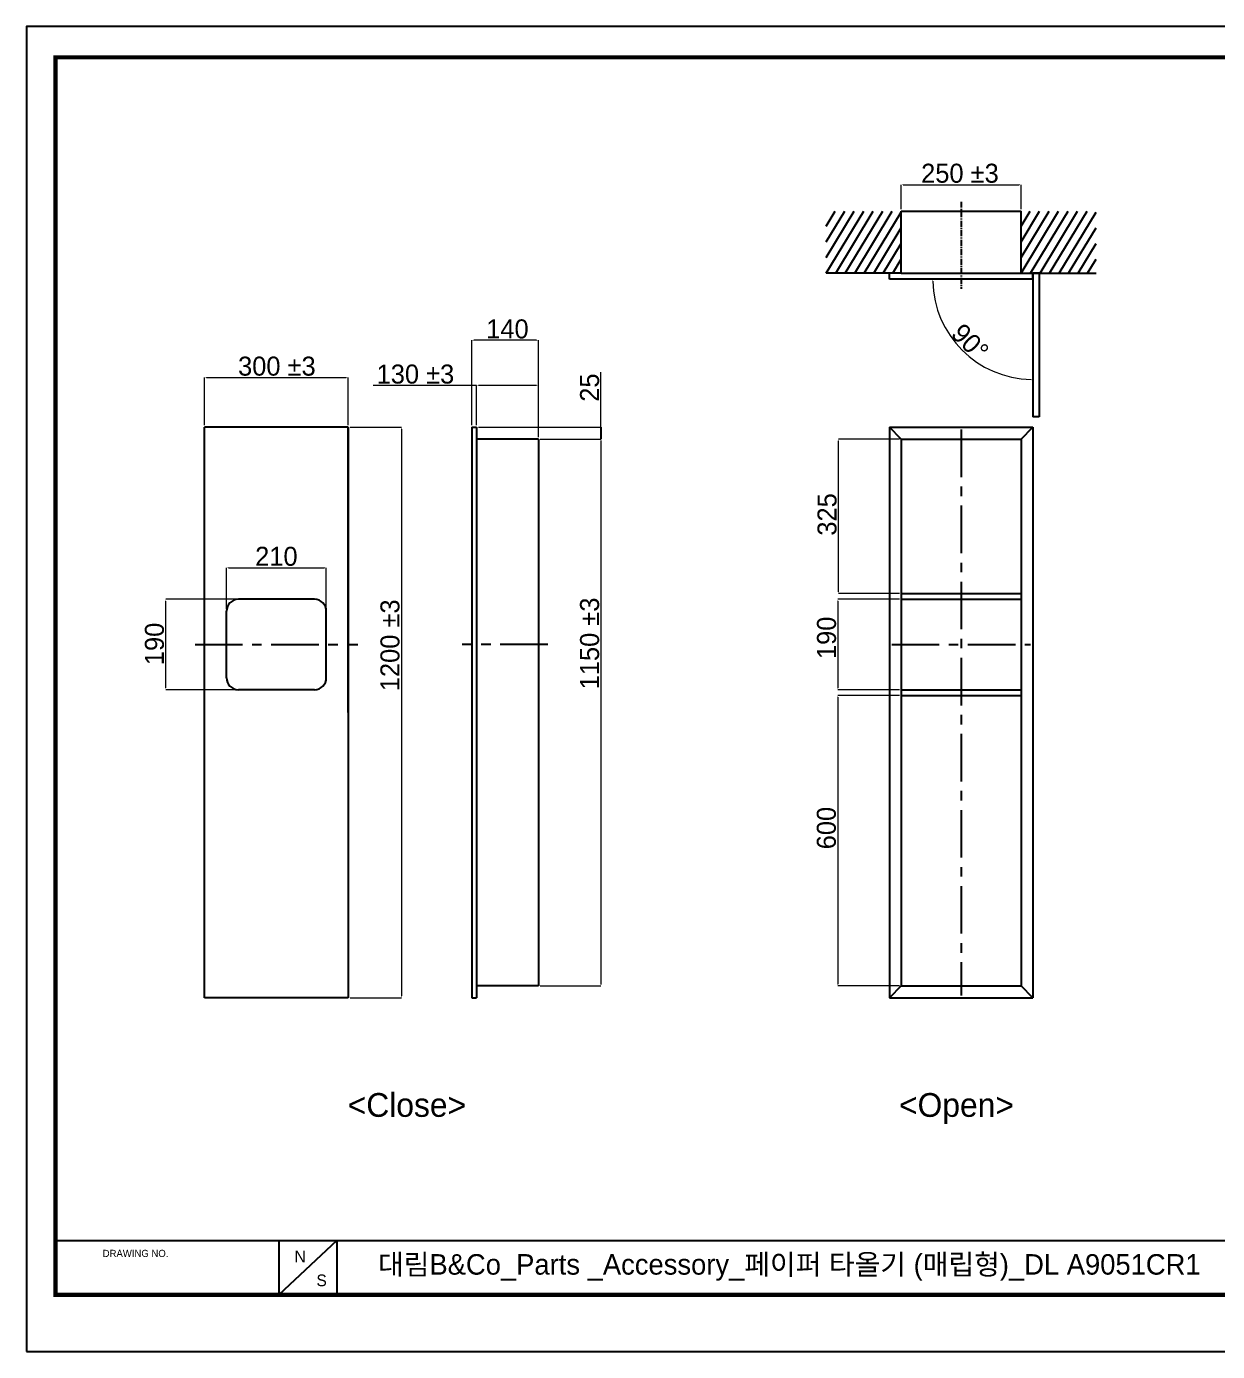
# Model space of a CAD drawing. Extents: x 16296677466 to 16296685071, y -37409618000 to -37409615214.
# Drawn here: x 16296677466 to 16296679971, y -37409618000 to -37409615214 of the extents above; entities that cross this region are included whole.
import ezdxf

# ---------------------------------------------------------------- set-up
doc = ezdxf.new("R2010")
doc.units = 0
doc.header["$LTSCALE"] = 10
doc.header["$MEASUREMENT"] = 0
doc.header["$PDMODE"] = 3
doc.header["$PDSIZE"] = -10
doc.linetypes.add('CENTER', pattern=[2, 1.25, -0.25, 0.25, -0.25])
doc.linetypes.add('CENTER2S', pattern=[16, 10, -2, 2, -2])
doc.layers.get('0').update_dxf_attribs({"linetype": 'CONTINUOUS'})
doc.layers.get('DEFPOINTS').update_dxf_attribs({"linetype": 'CONTINUOUS'})
doc.layers.add('Center line', color=10, linetype='CENTER')
doc.styles.add('Daelim Dimension', font='\x7f\x7f\x7f\x7f.TTF')
doc.dimstyles.new('DEFAULT', dxfattribs={"dimscale": 2, "dimtxt": 2, "dimasz": 2, "dimexe": 0, "dimexo": 2, "dimgap": 1, "dimtad": 1, "dimdec": 1, "dimzin": 9, "dimdsep": 46, "dimtxsty": 'Daelim Dimension', "dimcen": 0.5, "dimclrd": 252, "dimclre": 252, "dimclrt": 3, "dimadec": 1, "dimazin": 0, "dimtfac": 1, "dimtdec": 1, "dimtix": 1, "dimtmove": 0, "dimatfit": 3, "dimfxl": 0, "dimtolj": 1, "dimtzin": 1, "dimlwd": 9, "dimlwe": 9, "dimarcsym": 0})

# ---------------------------------------------------------------- blocks, each defined once
blk = doc.blocks.new('*D3')
at = {"color": 5, "lineweight": 9}
for p, q in [((16296677840.95867, -37409616052.6048), (16296677840.95867, -37409615952.36743)), ((16296677844.95867, -37409615952.36743), (16296678138.95867, -37409615952.36743)), ((16296678142.95867, -37409616052.6048), (16296678142.95867, -37409615952.36743))]:
    blk.add_line(p, q, dxfattribs=at)
at = {"color": 5}
for points in [[(16296677844.95867, -37409615951.70077), (16296677844.95867, -37409615953.0341), (16296677840.95867, -37409615952.36743)], [(16296678138.95867, -37409615951.70077), (16296678138.95867, -37409615953.0341), (16296678142.95867, -37409615952.36743)]]:
    blk.add_solid(points, dxfattribs=at)
at = {"layer": 'DEFPOINTS', "color": 0}
for p in [(16296678142.95867, -37409615952.36743), (16296677840.95867, -37409616056.6048), (16296678142.95867, -37409616056.6048)]:
    blk.add_point(p, dxfattribs=at)
at = {"color": 7, "insert": (16296677993.00628, -37409615928.56486), "char_height": 40, "attachment_point": 5, "style": 'Daelim Dimension'}
blk.add_mtext('\\A1;300 %%P3', dxfattribs=at)
blk = doc.blocks.new('*D4')
at = {"color": 5, "lineweight": 9}
for p, q in [((16296678146.95867, -37409616056.6048), (16296678254.88105, -37409616056.6048)), ((16296678254.88105, -37409616060.6048), (16296678254.88105, -37409617252.6048)), ((16296678146.95867, -37409617256.6048), (16296678254.88105, -37409617256.6048))]:
    blk.add_line(p, q, dxfattribs=at)
at = {"color": 5}
for points in [[(16296678254.21438, -37409616060.6048), (16296678255.54771, -37409616060.6048), (16296678254.88105, -37409616056.6048)], [(16296678254.21438, -37409617252.6048), (16296678255.54771, -37409617252.6048), (16296678254.88105, -37409617256.6048)]]:
    blk.add_solid(points, dxfattribs=at)
at = {"layer": 'DEFPOINTS', "color": 0}
for p in [(16296678142.95867, -37409616056.6048), (16296678142.95867, -37409617256.6048), (16296678254.88105, -37409617256.6048)]:
    blk.add_point(p, dxfattribs=at)
at = {"color": 7, "insert": (16296678231.07848, -37409616515.32875), "char_height": 40, "attachment_point": 5, "rotation": 90, "style": 'Daelim Dimension'}
blk.add_mtext('\\A1;1200 %%P3', dxfattribs=at)
blk = doc.blocks.new('*D5')
at = {"color": 5, "lineweight": 9}
for p, q in [((16296677907.95867, -37409616418.6048), (16296677759.41308, -37409616418.6048)), ((16296677759.41308, -37409616604.6048), (16296677759.41308, -37409616422.6048)), ((16296677907.95867, -37409616608.6048), (16296677759.41308, -37409616608.6048))]:
    blk.add_line(p, q, dxfattribs=at)
at = {"color": 5}
for points in [[(16296677758.74641, -37409616422.6048), (16296677760.07975, -37409616422.6048), (16296677759.41308, -37409616418.6048)], [(16296677758.74641, -37409616604.6048), (16296677760.07975, -37409616604.6048), (16296677759.41308, -37409616608.6048)]]:
    blk.add_solid(points, dxfattribs=at)
at = {"layer": 'DEFPOINTS', "color": 0}
for p in [(16296677759.41308, -37409616418.6048), (16296677911.95867, -37409616418.6048), (16296677911.95867, -37409616608.6048)]:
    blk.add_point(p, dxfattribs=at)
at = {"color": 7, "insert": (16296677735.63912, -37409616512.41366), "char_height": 40, "attachment_point": 5, "rotation": 90, "style": 'Daelim Dimension'}
blk.add_mtext('\\A1;190', dxfattribs=at)
blk = doc.blocks.new('*D6')
at = {"color": 5, "lineweight": 9}
for p, q in [((16296677886.95867, -37409616439.6048), (16296677886.95867, -37409616352.13093)), ((16296677890.95867, -37409616352.13093), (16296678092.95867, -37409616352.13093)), ((16296678096.95867, -37409616439.6048), (16296678096.95867, -37409616352.13093))]:
    blk.add_line(p, q, dxfattribs=at)
at = {"color": 5}
for points in [[(16296677890.95867, -37409616351.46426), (16296677890.95867, -37409616352.79759), (16296677886.95867, -37409616352.13093)], [(16296678092.95867, -37409616351.46426), (16296678092.95867, -37409616352.79759), (16296678096.95867, -37409616352.13093)]]:
    blk.add_solid(points, dxfattribs=at)
at = {"layer": 'DEFPOINTS', "color": 0}
for p in [(16296678096.95867, -37409616352.13093), (16296677886.95867, -37409616443.6048), (16296678096.95867, -37409616443.6048)]:
    blk.add_point(p, dxfattribs=at)
at = {"color": 7, "insert": (16296677991.95867, -37409616328.4428), "char_height": 40, "attachment_point": 5, "style": 'Daelim Dimension'}
blk.add_mtext('\\A1;210', dxfattribs=at)
blk = doc.blocks.new('*D7')
at = {"color": 5, "lineweight": 9}
for p, q in [((16296678546.97454, -37409616081.6048), (16296678674.71515, -37409616081.6048)), ((16296678674.71515, -37409616085.6048), (16296678674.71515, -37409617227.6048)), ((16296678546.97454, -37409617231.6048), (16296678674.71515, -37409617231.6048))]:
    blk.add_line(p, q, dxfattribs=at)
at = {"color": 5}
for points in [[(16296678674.04849, -37409616085.6048), (16296678675.38182, -37409616085.6048), (16296678674.71515, -37409616081.6048)], [(16296678674.04849, -37409617227.6048), (16296678675.38182, -37409617227.6048), (16296678674.71515, -37409617231.6048)]]:
    blk.add_solid(points, dxfattribs=at)
at = {"layer": 'DEFPOINTS', "color": 0}
for p in [(16296678542.97454, -37409616081.6048), (16296678542.97454, -37409617231.6048), (16296678674.71515, -37409617231.6048)]:
    blk.add_point(p, dxfattribs=at)
at = {"color": 7, "insert": (16296678650.91259, -37409616511.3852), "char_height": 40, "attachment_point": 5, "rotation": 90, "style": 'Daelim Dimension'}
blk.add_mtext('\\A1;1150 %%P3', dxfattribs=at)
blk = doc.blocks.new('*D8')
at = {"color": 5, "lineweight": 9}
for p, q in [((16296678412.974541, -37409615969.069458), (16296678195.393101, -37409615969.069458)), ((16296678412.974541, -37409616052.604797), (16296678412.974541, -37409615969.069458)), ((16296678538.974541, -37409615969.069458), (16296678416.974541, -37409615969.069458)), ((16296678542.974541, -37409616077.604797), (16296678542.974541, -37409615969.069458))]:
    blk.add_line(p, q, dxfattribs=at)
at = {"color": 5}
for points in [[(16296678416.974541, -37409615968.402786), (16296678416.974541, -37409615969.736122), (16296678412.974541, -37409615969.069458)], [(16296678538.974541, -37409615968.402786), (16296678538.974541, -37409615969.736122), (16296678542.974541, -37409615969.069458)]]:
    blk.add_solid(points, dxfattribs=at)
at = {"layer": 'DEFPOINTS', "color": 0}
for p in [(16296678412.974541, -37409615969.069458), (16296678412.974541, -37409616056.604797), (16296678542.974541, -37409616081.604797)]:
    blk.add_point(p, dxfattribs=at)
at = {"color": 7, "insert": (16296678284.40312, -37409615945.266876), "char_height": 40, "attachment_point": 5, "style": 'Daelim Dimension'}
blk.add_mtext('\\A1;130 %%P3', dxfattribs=at)
blk = doc.blocks.new('*D9')
at = {"color": 5, "lineweight": 9}
for p, q in [((16296678402.974541, -37409616052.604797), (16296678402.974541, -37409615873.896019)), ((16296678538.974541, -37409615873.896019), (16296678406.974541, -37409615873.896019)), ((16296678542.974541, -37409616077.604797), (16296678542.974541, -37409615873.896019))]:
    blk.add_line(p, q, dxfattribs=at)
at = {"color": 5}
for points in [[(16296678406.974541, -37409615873.229347), (16296678406.974541, -37409615874.562683), (16296678402.974541, -37409615873.896019)], [(16296678538.974541, -37409615873.229347), (16296678538.974541, -37409615874.562683), (16296678542.974541, -37409615873.896019)]]:
    blk.add_solid(points, dxfattribs=at)
at = {"layer": 'DEFPOINTS', "color": 0}
for p in [(16296678402.974541, -37409615873.896019), (16296678402.974541, -37409616056.604797), (16296678542.974541, -37409616081.604797)]:
    blk.add_point(p, dxfattribs=at)
at = {"color": 7, "insert": (16296678477.937731, -37409615850.265121), "char_height": 40, "attachment_point": 5, "style": 'Daelim Dimension'}
blk.add_mtext('\\A1;140', dxfattribs=at)
blk = doc.blocks.new('*D10')
at = {"color": 5, "lineweight": 9}
for p, q in [((16296679306.28644, -37409615598.562134), (16296679306.28644, -37409615546.761208)), ((16296679310.28644, -37409615546.761208), (16296679554.28644, -37409615546.761208)), ((16296679558.28644, -37409615598.562134), (16296679558.28644, -37409615546.761208))]:
    blk.add_line(p, q, dxfattribs=at)
at = {"color": 5}
for points in [[(16296679310.28644, -37409615546.094543), (16296679310.28644, -37409615547.427872), (16296679306.28644, -37409615546.761208)], [(16296679554.28644, -37409615546.094543), (16296679554.28644, -37409615547.427872), (16296679558.28644, -37409615546.761208)]]:
    blk.add_solid(points, dxfattribs=at)
at = {"layer": 'DEFPOINTS', "color": 0}
for p in [(16296679558.28644, -37409615546.761208), (16296679306.28644, -37409615602.562134), (16296679558.28644, -37409615602.562134)]:
    blk.add_point(p, dxfattribs=at)
at = {"color": 7, "insert": (16296679429.73678, -37409615522.958633), "char_height": 40, "attachment_point": 5, "style": 'Daelim Dimension'}
blk.add_mtext('\\A1;250 %%P3', dxfattribs=at)
blk = doc.blocks.new('*D11')
at = {"color": 5, "lineweight": 9}
for p, q in [((16296679302.28644, -37409616081.6048), (16296679174.21675, -37409616081.6048)), ((16296679174.21675, -37409616402.6048), (16296679174.21675, -37409616085.6048)), ((16296679302.28644, -37409616406.6048), (16296679174.21675, -37409616406.6048))]:
    blk.add_line(p, q, dxfattribs=at)
at = {"color": 5}
for points in [[(16296679173.55008, -37409616085.6048), (16296679174.88342, -37409616085.6048), (16296679174.21675, -37409616081.6048)], [(16296679173.55008, -37409616402.6048), (16296679174.88342, -37409616402.6048), (16296679174.21675, -37409616406.6048)]]:
    blk.add_solid(points, dxfattribs=at)
at = {"layer": 'DEFPOINTS', "color": 0}
for p in [(16296679174.21675, -37409616081.6048), (16296679306.28644, -37409616081.6048), (16296679306.28644, -37409616406.6048)]:
    blk.add_point(p, dxfattribs=at)
at = {"color": 7, "insert": (16296679150.41418, -37409616240.1506), "char_height": 40, "attachment_point": 5, "rotation": 90, "style": 'Daelim Dimension'}
blk.add_mtext('\\A1;325', dxfattribs=at)
blk = doc.blocks.new('*D12')
at = {"color": 5, "lineweight": 9}
for p, q in [((16296679302.28644, -37409616418.6048), (16296679173.08179, -37409616418.6048)), ((16296679173.08179, -37409616422.6048), (16296679173.08179, -37409616604.6048)), ((16296679302.28644, -37409616608.6048), (16296679173.08179, -37409616608.6048))]:
    blk.add_line(p, q, dxfattribs=at)
at = {"color": 5}
for points in [[(16296679172.41512, -37409616422.6048), (16296679173.74846, -37409616422.6048), (16296679173.08179, -37409616418.6048)], [(16296679172.41512, -37409616604.6048), (16296679173.74846, -37409616604.6048), (16296679173.08179, -37409616608.6048)]]:
    blk.add_solid(points, dxfattribs=at)
at = {"layer": 'DEFPOINTS', "color": 0}
for p in [(16296679306.28644, -37409616418.6048), (16296679173.08179, -37409616608.6048), (16296679306.28644, -37409616608.6048)]:
    blk.add_point(p, dxfattribs=at)
at = {"color": 7, "insert": (16296679149.30783, -37409616499.59258), "char_height": 40, "attachment_point": 5, "rotation": 90, "style": 'Daelim Dimension'}
blk.add_mtext('\\A1;190', dxfattribs=at)
blk = doc.blocks.new('*D13')
at = {"color": 5, "lineweight": 9}
for p, q in [((16296679302.28644, -37409616620.6048), (16296679172.7206, -37409616620.6048)), ((16296679172.7206, -37409616624.6048), (16296679172.7206, -37409617227.6048)), ((16296679302.28644, -37409617231.6048), (16296679172.7206, -37409617231.6048))]:
    blk.add_line(p, q, dxfattribs=at)
at = {"color": 5}
for points in [[(16296679172.05393, -37409616624.6048), (16296679173.38726, -37409616624.6048), (16296679172.7206, -37409616620.6048)], [(16296679172.05393, -37409617227.6048), (16296679173.38726, -37409617227.6048), (16296679172.7206, -37409617231.6048)]]:
    blk.add_solid(points, dxfattribs=at)
at = {"layer": 'DEFPOINTS', "color": 0}
for p in [(16296679306.28644, -37409616620.6048), (16296679172.7206, -37409617231.6048), (16296679306.28644, -37409617231.6048)]:
    blk.add_point(p, dxfattribs=at)
at = {"color": 7, "insert": (16296679148.94664, -37409616899.58491), "char_height": 40, "attachment_point": 5, "rotation": 90, "style": 'Daelim Dimension'}
blk.add_mtext('\\A1;600', dxfattribs=at)
blk = doc.blocks.new('*D14')
at = {"color": 5, "lineweight": 9}
for p, q in [((16296678674.71515, -37409616056.6048), (16296678674.71515, -37409615940.6465)), ((16296678416.97454, -37409616056.6048), (16296678674.71515, -37409616056.6048)), ((16296678674.71515, -37409616077.6048), (16296678674.71515, -37409616060.6048)), ((16296678670.71516, -37409616081.6048), (16296678674.71515, -37409616081.6048))]:
    blk.add_line(p, q, dxfattribs=at)
at = {"color": 5}
for points in [[(16296678674.04849, -37409616060.6048), (16296678675.38182, -37409616060.6048), (16296678674.71515, -37409616056.6048)], [(16296678674.04849, -37409616077.6048), (16296678675.38182, -37409616077.6048), (16296678674.71515, -37409616081.6048)]]:
    blk.add_solid(points, dxfattribs=at)
at = {"layer": 'DEFPOINTS', "color": 0}
for p in [(16296678412.97454, -37409616056.6048), (16296678674.71515, -37409616056.6048), (16296678674.71516, -37409616081.6048)]:
    blk.add_point(p, dxfattribs=at)
at = {"color": 7, "insert": (16296678650.9412, -37409615973.46194), "char_height": 40, "attachment_point": 5, "rotation": 90, "style": 'Daelim Dimension'}
blk.add_mtext('\\A1;25', dxfattribs=at)
blk = doc.blocks.new('*D37')
at = {"color": 5, "lineweight": 9}
blk.add_arc((16296679583.28644, -37409615745.562141), 210.853543, 181.086946084, 268.913052457, dxfattribs=at)
at = {"color": 5}
for points in [[(16296679371.804211, -37409615749.568283), (16296679373.13748, -37409615749.555634), (16296679372.432911, -37409615745.562141)], [(16296679579.29295, -37409615955.711113), (16296679579.2803, -37409615957.04438), (16296679583.286449, -37409615956.415688)]]:
    blk.add_solid(points, dxfattribs=at)
at = {"layer": 'DEFPOINTS', "color": 0}
for p in [(16296679583.286449, -37409615732.562141), (16296679281.286449, -37409615745.562141), (16296679583.286449, -37409615745.562141), (16296679400.681919, -37409615850.988907), (16296679583.28644, -37409616034.562134)]:
    blk.add_point(p, dxfattribs=at)
at = {"color": 7, "insert": (16296679451.001209, -37409615877.847382), "char_height": 40, "attachment_point": 5, "rotation": 315.000000189, "style": 'Daelim Dimension'}
blk.add_mtext('\\A1;90°', dxfattribs=at)

msp = doc.modelspace()

# ---------------------------------------------------------------- linework, layer by layer
at = {"ltscale": 0.5}
for p, q in [((16296679148.472151, -37409615633.711777), (16296679167.379299, -37409615602.562134)), ((16296679148.47216, -37409615732.562134), (16296679227.379299, -37409615602.562134)), ((16296679148.47216, -37409615699.612007), (16296679207.379299, -37409615602.562134)), ((16296679148.47216, -37409615666.661903), (16296679187.379299, -37409615602.562134)), ((16296679168.47216, -37409615732.562134), (16296679247.379299, -37409615602.562134)), ((16296679188.47216, -37409615732.562134), (16296679267.379299, -37409615602.562134)), ((16296679208.47216, -37409615732.562134), (16296679287.379299, -37409615602.562134)), ((16296679228.47216, -37409615732.562134), (16296679306.28644, -37409615604.362633)), ((16296679558.28644, -37409615732.562134), (16296679637.19359, -37409615602.562141)), ((16296679558.28644, -37409615699.612007), (16296679617.19359, -37409615602.562141)), ((16296679558.28644, -37409615666.661903), (16296679597.19359, -37409615602.562141)), ((16296679558.28644, -37409615633.711777), (16296679577.19359, -37409615602.562141)), ((16296679578.28644, -37409615732.562134), (16296679657.19359, -37409615602.562141)), ((16296679598.28644, -37409615732.562134), (16296679677.19359, -37409615602.562141)), ((16296679618.28644, -37409615732.562134), (16296679697.19359, -37409615602.562141)), ((16296679638.28644, -37409615732.562134), (16296679716.100731, -37409615604.362633)), ((16296679248.47216, -37409615732.562134), (16296679306.286449, -37409615637.312737)), ((16296679658.286449, -37409615732.562134), (16296679716.100731, -37409615637.312752)), ((16296679268.47216, -37409615732.562134), (16296679306.286449, -37409615670.262863)), ((16296679678.28644, -37409615732.562134), (16296679716.100731, -37409615670.262871)), ((16296679288.47216, -37409615732.562134), (16296679306.28644, -37409615703.21299)), ((16296679698.28644, -37409615732.562134), (16296679716.100731, -37409615703.212997)), ((16296679281.286449, -37409615732.562134), (16296679148.47216, -37409615732.562134)), ((16296679583.28644, -37409615732.562141), (16296679716.100731, -37409615732.562141))]:
    msp.add_line(p, q, dxfattribs=at)
for p, q in [((16296679306.28644, -37409615732.562134), (16296679306.28644, -37409615602.562134)), ((16296679306.28644, -37409615602.562134), (16296679558.28644, -37409615602.562134)), ((16296679306.28644, -37409615732.562134), (16296679306.28644, -37409615602.562134)), ((16296679558.28644, -37409615732.562134), (16296679558.28644, -37409615602.562134)), ((16296679558.28644, -37409615732.562141), (16296679558.28644, -37409615602.562141)), ((16296679281.28644, -37409615745.562134), (16296679281.28644, -37409615732.562134)), ((16296679306.28644, -37409615732.562134), (16296679281.28644, -37409615732.562134)), ((16296679306.28644, -37409615732.562134), (16296679281.28644, -37409615732.562134)), ((16296679306.28644, -37409615732.562134), (16296679558.28644, -37409615732.562134)), ((16296679558.28644, -37409615732.562134), (16296679583.28644, -37409615732.562134)), ((16296679558.28644, -37409615732.562141), (16296679583.28644, -37409615732.562141)), ((16296679583.28644, -37409615745.562134), (16296679583.28644, -37409615732.562134)), ((16296679583.28644, -37409615732.562134), (16296679583.28644, -37409616034.562134)), ((16296679596.28644, -37409615732.562134), (16296679583.28644, -37409615732.562134)), ((16296679596.286449, -37409615732.562141), (16296679583.286449, -37409615732.562141)), ((16296679596.28644, -37409615732.562134), (16296679596.28644, -37409616034.562134)), ((16296679583.28644, -37409615745.562134), (16296679281.28644, -37409615745.562134)), ((16296679596.28644, -37409616034.562134), (16296679583.28644, -37409616034.562141)), ((16296677840.95867, -37409617256.604797), (16296677840.95867, -37409616056.604797)), ((16296678142.95867, -37409616056.604797), (16296677840.95867, -37409616056.604797)), ((16296678142.95867, -37409616656.604797), (16296678142.95867, -37409616056.604797)), ((16296678142.95867, -37409616056.604797), (16296678142.95867, -37409617256.604797)), ((16296678402.974541, -37409616056.604797), (16296678412.974541, -37409616056.604797)), ((16296678402.974541, -37409616056.604797), (16296678402.974541, -37409617256.604797)), ((16296678412.974541, -37409616056.604797), (16296678412.974541, -37409617256.604797)), ((16296678674.71516, -37409616056.604797), (16296678674.71516, -37409616081.604797)), ((16296679281.28644, -37409616056.604797), (16296679583.28644, -37409616056.604797)), ((16296679281.28644, -37409616056.604797), (16296679281.28644, -37409617256.604797)), ((16296679306.28644, -37409616081.604797), (16296679281.28644, -37409616056.604797)), ((16296679558.28644, -37409616081.604797), (16296679583.28644, -37409616056.604797)), ((16296679583.28644, -37409616056.604797), (16296679583.28644, -37409617256.604797)), ((16296678542.974541, -37409616081.604797), (16296678412.974541, -37409616081.604797)), ((16296678542.974541, -37409616081.604797), (16296678542.974541, -37409617231.604797)), ((16296679306.28644, -37409616081.604797), (16296679306.28644, -37409617231.604797)), ((16296679306.28644, -37409616081.604797), (16296679558.28644, -37409616081.604797)), ((16296679558.28644, -37409616081.604797), (16296679558.28644, -37409617231.604797)), ((16296679306.28644, -37409616406.604797), (16296679558.28644, -37409616406.604797)), ((16296678071.95867, -37409616418.604797), (16296677911.95867, -37409616418.604797)), ((16296679306.28644, -37409616418.604797), (16296679558.28644, -37409616418.604797)), ((16296677886.95867, -37409616583.604797), (16296677886.95867, -37409616443.604797)), ((16296678096.95867, -37409616583.604797), (16296678096.95867, -37409616443.604797)), ((16296678071.95867, -37409616608.604797), (16296677911.95867, -37409616608.604797)), ((16296679306.28644, -37409616608.604797), (16296679558.28644, -37409616608.604797)), ((16296679306.28644, -37409616620.604797), (16296679558.28644, -37409616620.604797)), ((16296678542.974541, -37409617231.604797), (16296678412.974541, -37409617231.604797)), ((16296679306.28644, -37409617231.604797), (16296679281.28644, -37409617256.604797)), ((16296679306.28644, -37409617231.604797), (16296679558.28644, -37409617231.604797)), ((16296679583.28644, -37409617256.604797), (16296679558.28644, -37409617231.604797)), ((16296678142.95867, -37409617256.604797), (16296677840.95867, -37409617256.604797)), ((16296678402.974541, -37409617256.604797), (16296678412.974541, -37409617256.604797)), ((16296679281.28644, -37409617256.604797), (16296679583.28644, -37409617256.604797))]:
    msp.add_line(p, q)
at = {"color": 5}
msp.add_line((16296677527.485479, -37409617766.728111), (16296680589.07469, -37409617766.728111), dxfattribs=at)
at = {"color": 5, "ltscale": 40}
for p, q in [((16296677996.784929, -37409617766.728111), (16296677996.784929, -37409617881.300079)), ((16296677996.784929, -37409617766.728111), (16296677996.784929, -37409617881.300079)), ((16296678119.40538, -37409617766.728111), (16296677996.784929, -37409617881.300079)), ((16296678119.40538, -37409617766.728111), (16296677996.784929, -37409617881.300079)), ((16296678119.40538, -37409617766.728111), (16296678119.40538, -37409617881.300079)), ((16296678119.40538, -37409617766.728111), (16296678119.40538, -37409617881.300079))]:
    msp.add_line(p, q, dxfattribs=at)
at = {"ltscale": 0.5}
msp.add_lwpolyline([(16296677466.34453, -37409618000.160339), (16296681268.601179, -37409618000.160339), (16296681268.601179, -37409615214.17511), (16296677466.34453, -37409615214.17511)], close=True, dxfattribs=at)
at = {"color": 5, "linetype": 'ByBlock', "lineweight": 200, "const_width": 8.76096}
msp.add_lwpolyline([(16296677527.485479, -37409617880.866997), (16296681207.08868, -37409617880.866997), (16296681207.08868, -37409615278.861832), (16296677527.485479, -37409615278.861832)], close=True, dxfattribs=at)
for centre, start, end in [((16296677911.95867, -37409616443.604797), 90, 180), ((16296678071.95867, -37409616443.604797), 0, 90), ((16296677911.95867, -37409616583.604797), 180, 270), ((16296678071.95867, -37409616583.604797), 270, 0)]:
    msp.add_arc(centre, 25, start, end)
at = {"layer": 'Center line'}
msp.add_line((16296679432.28644, -37409615582.562134), (16296679432.28644, -37409615765.562134), dxfattribs=at)
at = {"layer": 'Center line', "linetype": 'CENTER2S'}
for p, q in [((16296679432.28644, -37409616061.604797), (16296679432.28644, -37409617251.604797)), ((16296677820.95867, -37409616513.604797), (16296678162.95867, -37409616513.604797)), ((16296678562.974541, -37409616513.604797), (16296678382.974541, -37409616513.604797)), ((16296679286.28644, -37409616513.604797), (16296679578.28644, -37409616513.604797))]:
    msp.add_line(p, q, dxfattribs=at)

# ---------------------------------------------------------------- texts
at = {"color": 5, "ltscale": 40, "style": 'Daelim Dimension'}
msp.add_text('DRAWING NO.', height=15.00466997, dxfattribs=at).set_placement((16296677626.618099, -37409617801.390488))
at = {"style": 'Daelim Dimension'}
for s, insert, char_height, width, attachment_point in [('<Close>', (16296678266.517929, -37409617482.116943), 50, 599.58945597, 5), ('<Open>', (16296679422.410049, -37409617489.315826), 50, 117.74611879, 5), ('N', (16296678030.13611, -37409617788.208382), 24.554772, 34.26884876, 1), ('S', (16296678076.211611, -37409617838.257309), 24.554772, 34.26884876, 1)]:
    msp.add_mtext(s, dxfattribs=dict(at, insert=insert, char_height=char_height, width=width, attachment_point=attachment_point))
at = {"color": 2, "insert": (16296678205.81769, -37409617795.476723), "char_height": 43.05135744, "width": 2267.68213403, "attachment_point": 1, "style": 'Daelim Dimension'}
msp.add_mtext('대림B&Co_Parts _Accessory_페이퍼 타올기 (매립형)_DL A9051CR1', dxfattribs=at)

# ---------------------------------------------------------------- dimensions: what is measured, and where the dimension line sits
for base, p1, p2, text, picture, middle in [((16296679558.28644, -37409615546.761208), (16296679306.28644, -37409615602.562134), (16296679558.28644, -37409615602.562134), '250 %%P3', '*D10', (16296679429.73678, -37409615546.761208)), ((16296678142.95867, -37409615952.367432), (16296677840.95867, -37409616056.604797), (16296678142.95867, -37409616056.604797), '300 %%P3', '*D3', (16296677993.006281, -37409615952.367432)), ((16296678412.974541, -37409615969.069458), (16296678542.974541, -37409616081.604797), (16296678412.974541, -37409616056.604797), '<> %%P3', '*D8', (16296678284.40312, -37409615969.069458))]:
    dim = msp.add_linear_dim(base=base, p1=p1, p2=p2, text=text, dimstyle='DEFAULT', override={"dimtxt": 20, "dimclrd": 5, "dimclre": 5, "dimclrt": 7})
    dim.commit()
    dim.dimension.update_dxf_attribs({"geometry": picture, "text_midpoint": middle, "dimtype": 160})
dim = msp.add_angular_dim_2l(base=(16296679400.681919, -37409615850.988907), line1=((16296679583.28644, -37409615732.562134), (16296679583.28644, -37409616034.562134)), line2=((16296679583.28644, -37409615745.562134), (16296679281.28644, -37409615745.562134)), dimstyle='DEFAULT', override={"dimtxt": 20, "dimclrd": 5, "dimclre": 5, "dimclrt": 7, "dimadec": 0})
dim.commit()
dim.dimension.update_dxf_attribs({"geometry": '*D37', "text_midpoint": (16296679451.0012, -37409615877.847382)})
for base, p1, p2, picture, middle in [((16296678402.974541, -37409615873.896019), (16296678542.974541, -37409616081.604797), (16296678402.974541, -37409616056.604797), '*D9', (16296678477.937731, -37409615873.896019)), ((16296678096.95867, -37409616352.130928), (16296677886.95867, -37409616443.604797), (16296678096.95867, -37409616443.604797), '*D6', (16296677991.95867, -37409616352.130928))]:
    dim = msp.add_linear_dim(base=base, p1=p1, p2=p2, dimstyle='DEFAULT', override={"dimtxt": 20, "dimclrd": 5, "dimclre": 5, "dimclrt": 7})
    dim.commit()
    dim.dimension.update_dxf_attribs({"geometry": picture, "text_midpoint": middle, "dimtype": 160})
for base, p1, p2, picture, middle in [((16296678674.715151, -37409616056.604797), (16296678674.71516, -37409616081.604797), (16296678412.974541, -37409616056.604797), '*D14', (16296678674.71516, -37409615973.461937)), ((16296679174.216749, -37409616081.604797), (16296679306.28644, -37409616406.604797), (16296679306.28644, -37409616081.604797), '*D11', (16296679174.216749, -37409616240.150597)), ((16296677759.41308, -37409616418.604797), (16296677911.95867, -37409616608.604797), (16296677911.95867, -37409616418.604797), '*D5', (16296677759.41309, -37409616512.413658)), ((16296679173.081791, -37409616608.604797), (16296679306.28644, -37409616418.604797), (16296679306.28644, -37409616608.604797), '*D12', (16296679173.081791, -37409616499.592583))]:
    dim = msp.add_linear_dim(base=base, p1=p1, p2=p2, angle=90, dimstyle='DEFAULT', override={"dimtxt": 20, "dimclrd": 5, "dimclre": 5, "dimclrt": 7})
    dim.commit()
    dim.dimension.update_dxf_attribs({"geometry": picture, "text_midpoint": middle, "dimtype": 160})
for base, p1, p2, text, picture, middle in [((16296678254.88105, -37409617256.604797), (16296678142.95867, -37409616056.604797), (16296678142.95867, -37409617256.604797), '<> %%P3', '*D4', (16296678254.88105, -37409616515.328751)), ((16296678674.715151, -37409617231.604797), (16296678542.974541, -37409616081.604797), (16296678542.974541, -37409617231.604797), '<> %%P3', '*D7', (16296678674.71516, -37409616511.385201)), ((16296679172.7206, -37409617231.604797), (16296679306.28644, -37409616620.604797), (16296679306.28644, -37409617231.604797), '600', '*D13', (16296679172.7206, -37409616899.584908))]:
    dim = msp.add_linear_dim(base=base, p1=p1, p2=p2, angle=90, text=text, dimstyle='DEFAULT', override={"dimtxt": 20, "dimclrd": 5, "dimclre": 5, "dimclrt": 7})
    dim.commit()
    dim.dimension.update_dxf_attribs({"geometry": picture, "text_midpoint": middle, "dimtype": 160})

doc.saveas('drawing.dxf')
